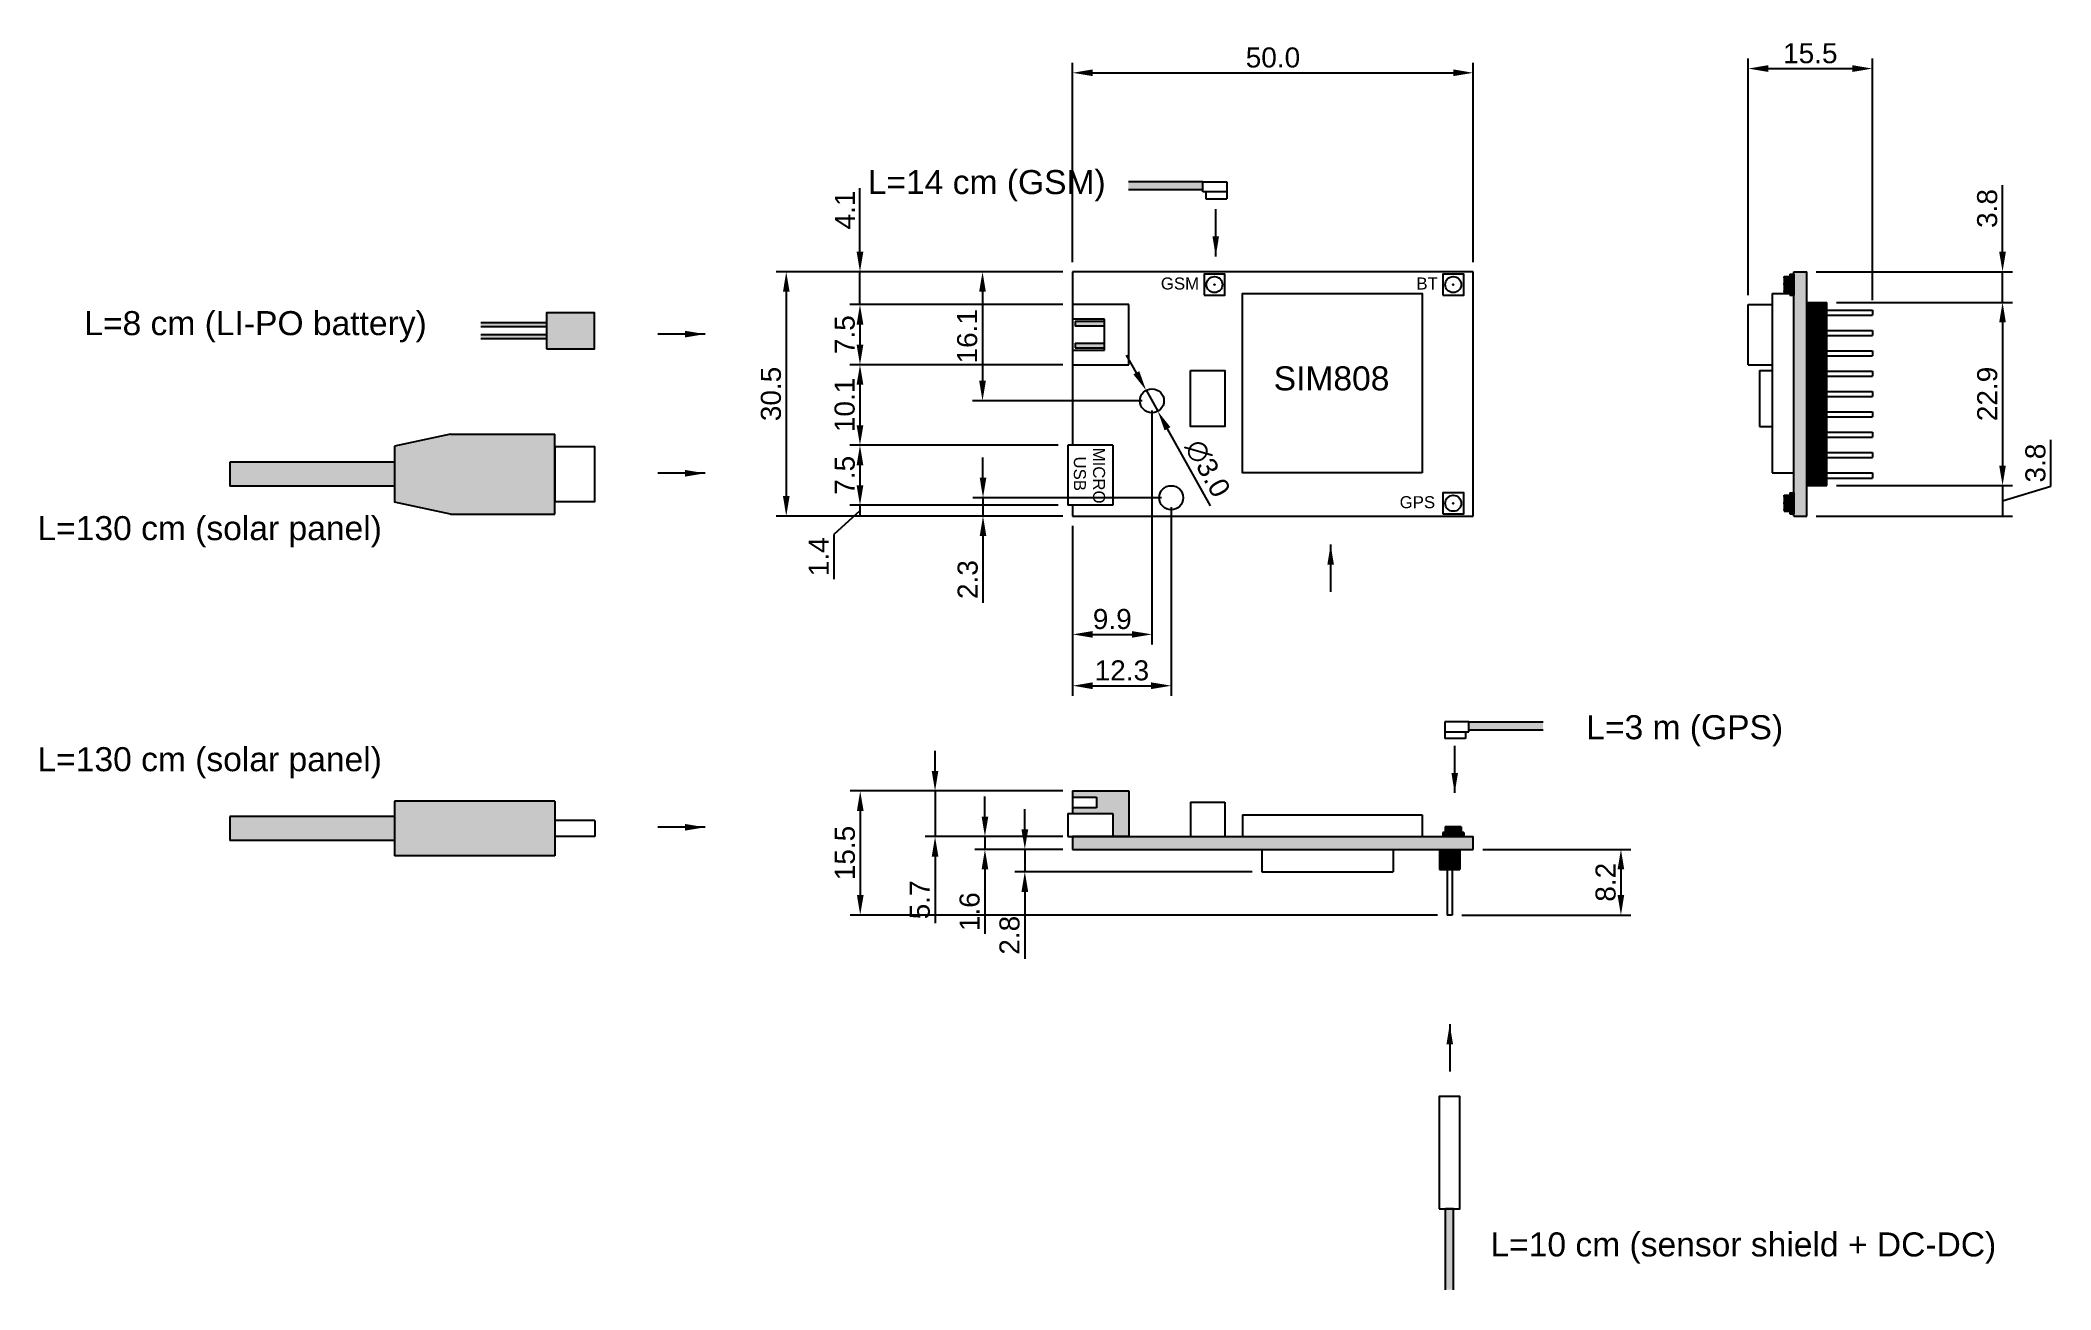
# Model space of a CAD drawing. Header units: millimetres. Extents: x -29 to 222, y 3 to 159.
import ezdxf

# ---------------------------------------------------------------- set-up
doc = ezdxf.new("R2010")
doc.units = ezdxf.units.MM
for name, color, linetype in [('board', 5, 'Continuous'), ('chip', 7, 'Continuous'), ('components', 3, 'Continuous'), ('connectors', 4, 'Continuous'), ('dim', 252, 'Continuous'), ('mount_holes', 1, 'Continuous'), ('pins', 9, 'Continuous'), ('wires', 7, 'Continuous')]:
    doc.layers.add(name, color=color, linetype=linetype)
doc.styles.get("Standard").update_dxf_attribs({"font": 'arial.ttf'})
doc.dimstyles.new('ISO-25', dxfattribs={"dimtxt": 2.5, "dimasz": 2.5, "dimexe": 1.25, "dimexo": 1.2, "dimtad": 1, "dimdec": 1, "dimzin": 1, "dimdsep": 46, "dimtxsty": 'Standard', "dimcen": 2.5, "dimadec": 0, "dimazin": 0, "dimtfac": 1, "dimtdec": 1, "dimtmove": 0, "dimatfit": 3, "dimfxl": 1, "dimarcsym": 0})

# ---------------------------------------------------------------- blocks, each defined once
blk = doc.blocks.new('*D1')
at = {"layer": 'Defpoints', "color": 0}
for p in [(100, 130.5), (64.27, 100), (100, 100)]:
    blk.add_point(p, dxfattribs=at)
at = {"layer": 'dim', "color": 0, "lineweight": -2}
for p, q in [((98.8, 130.5), (63.02, 130.5)), ((64.27, 128), (64.27, 102.5)), ((98.8, 100), (63.02, 100))]:
    blk.add_line(p, q, dxfattribs=at)
at = {"layer": 'dim', "color": 0}
for points in [[(63.86, 128), (64.69, 128), (64.27, 130.5)], [(63.86, 102.5), (64.69, 102.5), (64.27, 100)]]:
    blk.add_solid(points, dxfattribs=at)
at = {"layer": 'dim', "color": 0, "insert": (62.37, 115.25), "char_height": 2.5, "attachment_point": 5, "rotation": 90}
blk.add_mtext('30.5', dxfattribs=at)
blk = doc.blocks.new('*D2')
at = {"layer": 'Defpoints', "color": 0}
for p in [(100, 130.5), (73.47, 126.4), (100, 126.4)]:
    blk.add_point(p, dxfattribs=at)
at = {"layer": 'dim', "color": 0, "lineweight": -2}
for p, q in [((73.47, 133), (73.47, 140.92)), ((98.8, 130.5), (72.22, 130.5)), ((73.47, 126.4), (73.47, 130.5)), ((98.8, 126.4), (72.22, 126.4)), ((73.47, 123.9), (73.47, 121.4))]:
    blk.add_line(p, q, dxfattribs=at)
at = {"layer": 'dim', "color": 0}
for points in [[(73.05, 133), (73.89, 133), (73.47, 130.5)], [(73.05, 123.9), (73.89, 123.9), (73.47, 126.4)]]:
    blk.add_solid(points, dxfattribs=at)
at = {"layer": 'dim', "color": 0, "insert": (71.59, 138.21), "char_height": 2.5, "attachment_point": 5, "rotation": 90}
blk.add_mtext('4.1', dxfattribs=at)
blk = doc.blocks.new('*D3')
at = {"layer": 'Defpoints', "color": 0}
for p in [(100, 126.4), (73.47, 118.9), (100, 118.9)]:
    blk.add_point(p, dxfattribs=at)
at = {"layer": 'dim', "color": 0, "lineweight": -2}
for p, q in [((98.8, 126.4), (72.22, 126.4)), ((73.47, 123.9), (73.47, 121.4)), ((98.8, 118.9), (72.22, 118.9))]:
    blk.add_line(p, q, dxfattribs=at)
at = {"layer": 'dim', "color": 0}
for points in [[(73.05, 123.9), (73.89, 123.9), (73.47, 126.4)], [(73.05, 121.4), (73.89, 121.4), (73.47, 118.9)]]:
    blk.add_solid(points, dxfattribs=at)
at = {"layer": 'dim', "color": 0, "insert": (71.58, 122.65), "char_height": 2.5, "attachment_point": 5, "rotation": 90}
blk.add_mtext('7.5', dxfattribs=at)
blk = doc.blocks.new('*D4')
at = {"layer": 'Defpoints', "color": 0}
for p in [(100, 118.9), (73.47, 108.85), (99.4, 108.85)]:
    blk.add_point(p, dxfattribs=at)
at = {"layer": 'dim', "color": 0, "lineweight": -2}
for p, q in [((98.8, 118.9), (72.22, 118.9)), ((73.47, 116.4), (73.47, 111.35)), ((98.2, 108.85), (72.22, 108.85))]:
    blk.add_line(p, q, dxfattribs=at)
at = {"layer": 'dim', "color": 0}
for points in [[(73.05, 116.4), (73.89, 116.4), (73.47, 118.9)], [(73.05, 111.35), (73.89, 111.35), (73.47, 108.85)]]:
    blk.add_solid(points, dxfattribs=at)
at = {"layer": 'dim', "color": 0, "insert": (71.57, 113.88), "char_height": 2.5, "attachment_point": 5, "rotation": 90}
blk.add_mtext('10.1', dxfattribs=at)
blk = doc.blocks.new('*D5')
at = {"layer": 'Defpoints', "color": 0}
for p in [(99.4, 108.85), (73.47, 101.35), (99.4, 101.35)]:
    blk.add_point(p, dxfattribs=at)
at = {"layer": 'dim', "color": 0, "lineweight": -2}
for p, q in [((98.2, 108.85), (72.22, 108.85)), ((73.47, 106.35), (73.47, 103.85)), ((98.2, 101.35), (72.22, 101.35))]:
    blk.add_line(p, q, dxfattribs=at)
at = {"layer": 'dim', "color": 0}
for points in [[(73.05, 106.35), (73.89, 106.35), (73.47, 108.85)], [(73.05, 103.85), (73.89, 103.85), (73.47, 101.35)]]:
    blk.add_solid(points, dxfattribs=at)
at = {"layer": 'dim', "color": 0, "insert": (71.58, 105.1), "char_height": 2.5, "attachment_point": 5, "rotation": 90}
blk.add_mtext('7.5', dxfattribs=at)
blk = doc.blocks.new('*D6')
at = {"layer": 'Defpoints', "color": 0}
for p in [(99.4, 101.35), (73.47, 100), (100, 100)]:
    blk.add_point(p, dxfattribs=at)
at = {"layer": 'dim', "color": 0, "lineweight": -2}
for p, q in [((73.47, 100.67), (70.2, 97.71)), ((98.2, 101.35), (72.22, 101.35)), ((73.47, 101.35), (73.47, 100)), ((73.47, 101.35), (73.47, 100)), ((98.8, 100), (72.22, 100)), ((70.2, 97.71), (70.2, 92.15))]:
    blk.add_line(p, q, dxfattribs=at)
at = {"layer": 'dim', "color": 0, "insert": (68.32, 94.93), "char_height": 2.5, "attachment_point": 5, "rotation": 90}
blk.add_mtext('1.4', dxfattribs=at)
blk = doc.blocks.new('*D7')
at = {"layer": 'Defpoints', "color": 0}
for p in [(100, 130.5), (88.76, 114.4), (109.9, 114.4)]:
    blk.add_point(p, dxfattribs=at)
at = {"layer": 'dim', "color": 0, "lineweight": -2}
for p, q in [((98.8, 130.5), (87.51, 130.5)), ((88.76, 128), (88.76, 116.9)), ((108.7, 114.4), (87.51, 114.4))]:
    blk.add_line(p, q, dxfattribs=at)
at = {"layer": 'dim', "color": 0}
for points in [[(88.34, 128), (89.18, 128), (88.76, 130.5)], [(88.34, 116.9), (89.18, 116.9), (88.76, 114.4)]]:
    blk.add_solid(points, dxfattribs=at)
at = {"layer": 'dim', "color": 0, "insert": (86.86, 122.45), "char_height": 2.5, "attachment_point": 5, "rotation": 90}
blk.add_mtext('16.1', dxfattribs=at)
blk = doc.blocks.new('*D8')
at = {"layer": 'Defpoints', "color": 0}
for p in [(88.82, 102.3), (112.3, 102.3), (100, 100)]:
    blk.add_point(p, dxfattribs=at)
at = {"layer": 'dim', "color": 0, "lineweight": -2}
for p, q in [((88.82, 104.8), (88.82, 107.3)), ((111.1, 102.3), (87.57, 102.3)), ((88.82, 102.3), (88.82, 100)), ((98.8, 100), (87.57, 100)), ((88.82, 97.5), (88.82, 89.16))]:
    blk.add_line(p, q, dxfattribs=at)
at = {"layer": 'dim', "color": 0}
for points in [[(88.41, 104.8), (89.24, 104.8), (88.82, 102.3)], [(88.41, 97.5), (89.24, 97.5), (88.82, 100)]]:
    blk.add_solid(points, dxfattribs=at)
at = {"layer": 'dim', "color": 0, "insert": (86.92, 92.08), "char_height": 2.5, "attachment_point": 5, "rotation": 90}
blk.add_mtext('2.3', dxfattribs=at)
blk = doc.blocks.new('*D9')
at = {"layer": 'Defpoints', "color": 0}
for p in [(109.9, 114.4), (100, 100), (109.9, 85.24)]:
    blk.add_point(p, dxfattribs=at)
at = {"layer": 'dim', "color": 0, "lineweight": -2}
for p, q in [((109.9, 113.2), (109.9, 83.99)), ((100, 98.8), (100, 83.99)), ((102.5, 85.24), (107.4, 85.24))]:
    blk.add_line(p, q, dxfattribs=at)
at = {"layer": 'dim', "color": 0}
for points in [[(102.5, 85.65), (102.5, 84.82), (100, 85.24)], [(107.4, 85.65), (107.4, 84.82), (109.9, 85.24)]]:
    blk.add_solid(points, dxfattribs=at)
at = {"layer": 'dim', "color": 0, "insert": (104.95, 87.14), "char_height": 2.5, "attachment_point": 5}
blk.add_mtext('9.9', dxfattribs=at)
blk = doc.blocks.new('*D10')
at = {"layer": 'Defpoints', "color": 0}
for p in [(112.3, 102.3), (100, 100), (112.3, 78.83)]:
    blk.add_point(p, dxfattribs=at)
at = {"layer": 'dim', "color": 0, "lineweight": -2}
for p, q in [((112.3, 101.1), (112.3, 77.58)), ((100, 98.8), (100, 77.58)), ((102.5, 78.83), (109.8, 78.83))]:
    blk.add_line(p, q, dxfattribs=at)
at = {"layer": 'dim', "color": 0}
for points in [[(102.5, 79.25), (102.5, 78.41), (100, 78.83)], [(109.8, 79.25), (109.8, 78.41), (112.3, 78.83)]]:
    blk.add_solid(points, dxfattribs=at)
at = {"layer": 'dim', "color": 0, "insert": (106.15, 80.73), "char_height": 2.5, "attachment_point": 5}
blk.add_mtext('12.3', dxfattribs=at)
blk = doc.blocks.new('*D11')
at = {"layer": 'Defpoints', "color": 0}
for p in [(109.17, 115.71), (110.63, 113.09)]:
    blk.add_point(p, dxfattribs=at)
at = {"layer": 'dim', "color": 0, "lineweight": -2}
for p, q in [((107.96, 117.9), (106.74, 120.08)), ((109.17, 115.71), (110.63, 113.09)), ((117.19, 101.28), (111.84, 110.9))]:
    blk.add_line(p, q, dxfattribs=at)
at = {"layer": 'dim', "color": 0}
for points in [[(108.32, 118.1), (107.59, 117.69), (109.17, 115.71)], [(112.21, 111.11), (111.48, 110.7), (110.63, 113.09)]]:
    blk.add_solid(points, dxfattribs=at)
at = {"layer": 'dim', "color": 0, "insert": (116.85, 105.95), "char_height": 2.5, "attachment_point": 5, "rotation": 299.0445}
blk.add_mtext('∅3.0', dxfattribs=at)
blk = doc.blocks.new('*D12')
at = {"layer": 'Defpoints', "color": 0}
for p in [(150, 155.34), (100, 130.5), (150, 130.5)]:
    blk.add_point(p, dxfattribs=at)
at = {"layer": 'dim', "color": 0, "lineweight": -2}
for p, q in [((100, 131.7), (100, 156.59)), ((150, 131.7), (150, 156.59)), ((102.5, 155.34), (147.5, 155.34))]:
    blk.add_line(p, q, dxfattribs=at)
at = {"layer": 'dim', "color": 0}
for points in [[(102.5, 155.76), (102.5, 154.93), (100, 155.34)], [(147.5, 155.76), (147.5, 154.93), (150, 155.34)]]:
    blk.add_solid(points, dxfattribs=at)
at = {"layer": 'dim', "color": 0, "insert": (125, 157.24), "char_height": 2.5, "attachment_point": 5}
blk.add_mtext('50.0', dxfattribs=at)
blk = doc.blocks.new('*D13')
at = {"layer": 'Defpoints', "color": 0}
for p in [(100, 65.7), (73.5, 50.2), (146.72, 50.2)]:
    blk.add_point(p, dxfattribs=at)
at = {"layer": 'dim', "color": 0, "lineweight": -2}
for p, q in [((98.8, 65.7), (72.25, 65.7)), ((73.5, 63.2), (73.5, 52.7)), ((145.52, 50.2), (72.25, 50.2))]:
    blk.add_line(p, q, dxfattribs=at)
at = {"layer": 'dim', "color": 0}
for points in [[(73.09, 63.2), (73.92, 63.2), (73.5, 65.7)], [(73.09, 52.7), (73.92, 52.7), (73.5, 50.2)]]:
    blk.add_solid(points, dxfattribs=at)
at = {"layer": 'dim', "color": 0, "insert": (71.6, 57.95), "char_height": 2.5, "attachment_point": 5, "rotation": 90}
blk.add_mtext('15.5', dxfattribs=at)
blk = doc.blocks.new('*D14')
at = {"layer": 'Defpoints', "color": 0}
for p in [(100, 65.7), (82.84, 60), (100, 60)]:
    blk.add_point(p, dxfattribs=at)
at = {"layer": 'dim', "color": 0, "lineweight": -2}
for p, q in [((82.84, 68.2), (82.84, 70.7)), ((98.8, 65.7), (81.59, 65.7)), ((82.84, 65.7), (82.84, 60)), ((98.8, 60), (81.59, 60)), ((82.84, 57.5), (82.84, 49.2))]:
    blk.add_line(p, q, dxfattribs=at)
at = {"layer": 'dim', "color": 0}
for points in [[(82.42, 68.2), (83.25, 68.2), (82.84, 65.7)], [(82.42, 57.5), (83.25, 57.5), (82.84, 60)]]:
    blk.add_solid(points, dxfattribs=at)
at = {"layer": 'dim', "color": 0, "insert": (80.94, 52.1), "char_height": 2.5, "attachment_point": 5, "rotation": 90}
blk.add_mtext('5.7', dxfattribs=at)
blk = doc.blocks.new('*D15')
at = {"layer": 'Defpoints', "color": 0}
for p in [(89.06, 58.4), (100, 60), (100, 58.4)]:
    blk.add_point(p, dxfattribs=at)
at = {"layer": 'dim', "color": 0, "lineweight": -2}
for p, q in [((89.06, 62.5), (89.06, 65)), ((98.8, 60), (87.81, 60)), ((98.8, 58.4), (87.81, 58.4)), ((89.06, 60), (89.06, 58.4)), ((89.06, 55.9), (89.06, 47.84))]:
    blk.add_line(p, q, dxfattribs=at)
at = {"layer": 'dim', "color": 0}
for points in [[(88.65, 62.5), (89.48, 62.5), (89.06, 60)], [(88.65, 55.9), (89.48, 55.9), (89.06, 58.4)]]:
    blk.add_solid(points, dxfattribs=at)
at = {"layer": 'dim', "color": 0, "insert": (87.16, 50.62), "char_height": 2.5, "attachment_point": 5, "rotation": 90}
blk.add_mtext('1.6', dxfattribs=at)
blk = doc.blocks.new('*D16')
at = {"layer": 'Defpoints', "color": 0}
for p in [(94.04, 58.4), (100, 58.4), (123.6, 55.6)]:
    blk.add_point(p, dxfattribs=at)
at = {"layer": 'dim', "color": 0, "lineweight": -2}
for p, q in [((94.04, 60.9), (94.04, 63.4)), ((98.8, 58.4), (92.79, 58.4)), ((94.04, 58.4), (94.04, 55.6)), ((122.4, 55.6), (92.79, 55.6)), ((94.04, 53.1), (94.04, 44.75))]:
    blk.add_line(p, q, dxfattribs=at)
at = {"layer": 'dim', "color": 0}
for points in [[(93.62, 60.9), (94.46, 60.9), (94.04, 58.4)], [(93.62, 53.1), (94.46, 53.1), (94.04, 55.6)]]:
    blk.add_solid(points, dxfattribs=at)
at = {"layer": 'dim', "color": 0, "insert": (92.14, 47.68), "char_height": 2.5, "attachment_point": 5, "rotation": 90}
blk.add_mtext('2.8', dxfattribs=at)
blk = doc.blocks.new('*D17')
at = {"layer": 'Defpoints', "color": 0}
for p in [(150, 58.4), (147.38, 50.2), (168.42, 50.2)]:
    blk.add_point(p, dxfattribs=at)
at = {"layer": 'dim', "color": 0, "lineweight": -2}
for p, q in [((151.2, 58.4), (169.67, 58.4)), ((168.42, 55.9), (168.42, 52.7)), ((148.57, 50.2), (169.67, 50.2))]:
    blk.add_line(p, q, dxfattribs=at)
at = {"layer": 'dim', "color": 0}
for points in [[(168, 55.9), (168.83, 55.9), (168.42, 58.4)], [(168, 52.7), (168.83, 52.7), (168.42, 50.2)]]:
    blk.add_solid(points, dxfattribs=at)
at = {"layer": 'dim', "color": 0, "insert": (166.52, 54.3), "char_height": 2.5, "attachment_point": 5, "rotation": 90}
blk.add_mtext('8.2', dxfattribs=at)
blk = doc.blocks.new('*D18')
at = {"layer": 'Defpoints', "color": 0}
for p in [(199.8, 155.87), (184.3, 126.4), (199.8, 125.74)]:
    blk.add_point(p, dxfattribs=at)
at = {"layer": 'dim', "color": 0, "lineweight": -2}
for p, q in [((184.3, 127.6), (184.3, 157.12)), ((186.8, 155.87), (197.3, 155.87)), ((199.8, 126.94), (199.8, 157.12))]:
    blk.add_line(p, q, dxfattribs=at)
at = {"layer": 'dim', "color": 0}
for points in [[(186.8, 156.29), (186.8, 155.45), (184.3, 155.87)], [(197.3, 156.29), (197.3, 155.45), (199.8, 155.87)]]:
    blk.add_solid(points, dxfattribs=at)
at = {"layer": 'dim', "color": 0, "insert": (192.05, 157.77), "char_height": 2.5, "attachment_point": 5}
blk.add_mtext('15.5', dxfattribs=at)
blk = doc.blocks.new('*D19')
at = {"layer": 'Defpoints', "color": 0}
for p in [(191.6, 130.5), (194.1, 126.68), (216.04, 126.68)]:
    blk.add_point(p, dxfattribs=at)
at = {"layer": 'dim', "color": 0, "lineweight": -2}
for p, q in [((216.04, 133), (216.04, 141.3)), ((192.8, 130.5), (217.29, 130.5)), ((216.04, 126.68), (216.04, 130.5)), ((195.3, 126.68), (217.29, 126.68)), ((216.04, 124.18), (216.04, 121.68))]:
    blk.add_line(p, q, dxfattribs=at)
at = {"layer": 'dim', "color": 0}
for points in [[(215.62, 133), (216.45, 133), (216.04, 130.5)], [(215.62, 124.18), (216.45, 124.18), (216.04, 126.68)]]:
    blk.add_solid(points, dxfattribs=at)
at = {"layer": 'dim', "color": 0, "insert": (214.13, 138.4), "char_height": 2.5, "attachment_point": 5, "rotation": 90}
blk.add_mtext('3.8', dxfattribs=at)
blk = doc.blocks.new('*D20')
at = {"layer": 'Defpoints', "color": 0}
for p in [(194.1, 126.68), (194.1, 103.82), (216.04, 103.82)]:
    blk.add_point(p, dxfattribs=at)
at = {"layer": 'dim', "color": 0, "lineweight": -2}
for p, q in [((195.3, 126.68), (217.29, 126.68)), ((216.04, 124.18), (216.04, 106.32)), ((195.3, 103.82), (217.29, 103.82))]:
    blk.add_line(p, q, dxfattribs=at)
at = {"layer": 'dim', "color": 0}
for points in [[(215.62, 124.18), (216.45, 124.18), (216.04, 126.68)], [(215.62, 106.32), (216.45, 106.32), (216.04, 103.82)]]:
    blk.add_solid(points, dxfattribs=at)
at = {"layer": 'dim', "color": 0, "insert": (214.14, 115.25), "char_height": 2.5, "attachment_point": 5, "rotation": 90}
blk.add_mtext('22.9', dxfattribs=at)
blk = doc.blocks.new('*D21')
at = {"layer": 'Defpoints', "color": 0}
for p in [(194.1, 103.82), (191.6, 100), (216.04, 100)]:
    blk.add_point(p, dxfattribs=at)
at = {"layer": 'dim', "color": 0, "lineweight": -2}
for p, q in [((222.06, 103.72), (222.06, 109.52)), ((195.3, 103.82), (217.29, 103.82)), ((216.04, 103.82), (216.04, 100)), ((216.04, 103.82), (216.04, 100)), ((216.04, 101.91), (222.06, 103.72)), ((192.8, 100), (217.29, 100))]:
    blk.add_line(p, q, dxfattribs=at)
at = {"layer": 'dim', "color": 0, "insert": (220.15, 106.62), "char_height": 2.5, "attachment_point": 5, "rotation": 90}
blk.add_mtext('3.8', dxfattribs=at)

msp = doc.modelspace()

# ---------------------------------------------------------------- hatches: boundary and pattern name
at = {"layer": 'board'}
for points in [[(191.6, 130.5), (190, 130.5), (190, 100), (191.6, 100)], [(150, 60), (100, 60), (100, 58.4), (150, 58.4)]]:
    msp.add_hatch(color=256, dxfattribs=at).paths.add_polyline_path(points)
at = {"layer": 'connectors'}
for points in [[(117.75, 128.9, 1), (117.65, 128.9, 1)], [(147.55, 128.9, 1), (147.45, 128.9, 1)], [(189.5, 127.6), (190, 127.6), (190, 130.2), (189.5, 130.2)], [(40.35, 125.39), (34.35, 125.39), (34.35, 120.89), (40.35, 120.89)], [(35.38, 110.24), (22.38, 110.24), (15.38, 108.74), (15.38, 101.74), (22.38, 100.24), (35.38, 100.24)], [(189.5, 100.3), (190, 100.3), (190, 102.9), (189.5, 102.9)], [(147.55, 101.6, 1), (147.45, 101.6, 1)], [(107, 65.7), (100, 65.7), (100, 64.9), (103, 64.9), (103, 63.6), (100, 63.6), (100, 62.9), (105, 62.9), (105, 60), (107, 60)], [(35.38, 64.4), (15.38, 64.4), (15.38, 57.6), (35.38, 57.6)], [(148.8, 60.5), (146.2, 60.5), (146.2, 60), (148.8, 60)]]:
    msp.add_hatch(color=256, dxfattribs=at).paths.add_polyline_path(points)
h = msp.add_hatch(dxfattribs=at)
h.set_pattern_fill('LINE', color=256, scale=0.025, angle=95, style=0)
h.set_pattern_definition([(95, (250, -18.6), (-0.079072954, -0.006917987), [])])
h.paths.add_polyline_path([(188.8, 127.9), (189.5, 127.9), (189.5, 129.9), (188.8, 129.9)])
h = msp.add_hatch(color=256, dxfattribs=at)
h.paths.add_polyline_path([(104, 124.3), (100.3, 124.3), (100.3, 123.7), (104, 123.7)])
h.paths.add_polyline_path([(104, 121.6), (100.3, 121.6), (100.3, 121), (104, 121)])
h = msp.add_hatch(dxfattribs=at)
h.set_pattern_fill('LINE', color=256, scale=0.025, angle=95, style=0)
h.set_pattern_definition([(95, (250, -45.9), (-0.079072954, -0.006917987), [])])
h.paths.add_polyline_path([(188.8, 100.6), (189.5, 100.6), (189.5, 102.6), (188.8, 102.6)])
h = msp.add_hatch(dxfattribs=at)
h.set_pattern_fill('LINE', color=256, scale=0.025, angle=5, style=0)
h.paths.add_polyline_path([(148.5, 61.2), (146.5, 61.2), (146.5, 60.5), (148.5, 60.5)])
at = {"layer": 'pins'}
for points in [[(191.6, 126.68), (191.6, 124.14), (194.1, 124.14), (194.1, 126.68)], [(191.6, 124.14), (191.6, 121.6), (194.1, 121.6), (194.1, 124.14)], [(191.6, 121.6), (191.6, 119.06), (194.1, 119.06), (194.1, 121.6)], [(191.6, 119.06), (191.6, 116.52), (194.1, 116.52), (194.1, 119.06)], [(191.6, 116.52), (191.6, 113.98), (194.1, 113.98), (194.1, 116.52)], [(191.6, 113.98), (191.6, 111.44), (194.1, 111.44), (194.1, 113.98)], [(191.6, 111.44), (191.6, 108.9), (194.1, 108.9), (194.1, 111.44)], [(191.6, 108.9), (191.6, 106.36), (194.1, 106.36), (194.1, 108.9)], [(191.6, 106.36), (191.6, 103.82), (194.1, 103.82), (194.1, 106.36)], [(148.3, 58.4), (145.8, 58.4), (145.8, 55.9), (148.3, 55.9)]]:
    msp.add_hatch(color=256, dxfattribs=at).paths.add_polyline_path(points)
at = {"layer": 'wires'}
for color, points in [(251, [(106.96, 140.72), (106.96, 141.72), (116.23, 141.72), (116.23, 140.72)]), (256, [(34.35, 124.14), (26.15, 124.14), (26.15, 123.64), (34.35, 123.64)]), (1, [(34.35, 122.64), (26.15, 122.64), (26.15, 122.14), (34.35, 122.14)]), (9, [(-5.15, 106.74), (-5.15, 103.74), (15.38, 103.74), (15.38, 106.74)]), (251, [(158.71, 73.34), (158.71, 74.34), (149.44, 74.34), (149.44, 73.34)]), (9, [(-5.15, 62.5), (-5.15, 59.5), (15.38, 59.5), (15.38, 62.5)]), (5, [(146.53, 3.42), (147.53, 3.42), (147.53, 13.55), (146.53, 13.55)])]:
    msp.add_hatch(color=color, dxfattribs=at).paths.add_polyline_path(points)

# ---------------------------------------------------------------- linework, layer by layer
at = {"layer": 'board'}
for p, q in [((150, 130.5), (100, 130.5)), ((100, 130.5), (100, 108.85)), ((150, 100), (150, 130.5)), ((190, 100), (190, 130.5)), ((190, 130.5), (191.6, 130.5)), ((191.6, 100), (191.6, 130.5)), ((100, 101.35), (100, 100)), ((100, 100), (150, 100)), ((190, 100), (191.6, 100)), ((100, 60), (150, 60)), ((100, 60), (100, 58.4)), ((100, 58.4), (150, 58.4)), ((150, 58.4), (150, 60))]:
    msp.add_line(p, q, dxfattribs=at)
at = {"layer": 'chip'}
for p, q in [((187.3, 127.8), (189.5, 127.8)), ((187.3, 127.8), (187.3, 105.4)), ((187.3, 105.4), (190, 105.4)), ((121.2, 62.7), (121.2, 60)), ((121.2, 62.7), (143.6, 62.7)), ((143.6, 62.7), (143.6, 60))]:
    msp.add_line(p, q, dxfattribs=at)
msp.add_lwpolyline([(143.6, 105.4), (121.2, 105.4), (121.2, 127.8), (143.6, 127.8)], close=True, dxfattribs=at)
at = {"layer": 'components'}
for p, q in [((185.7, 118.2), (187.3, 118.2)), ((185.7, 118.2), (185.7, 111.2)), ((185.7, 111.2), (187.3, 111.2)), ((114.7, 64.3), (114.7, 60)), ((114.7, 64.3), (119, 64.3)), ((119, 64.3), (119, 60)), ((123.6, 58.4), (123.6, 55.6)), ((123.6, 58.4), (140, 58.4)), ((140, 58.4), (140, 55.6)), ((123.6, 55.6), (140, 55.6))]:
    msp.add_line(p, q, dxfattribs=at)
msp.add_lwpolyline([(114.7, 118.2), (119, 118.2), (119, 111.2), (114.7, 111.2)], close=True, dxfattribs=at)
at = {"layer": 'connectors'}
for p, q in [((116.23, 140.47), (116.23, 141.72)), ((116.23, 141.72), (119.23, 141.72)), ((119.23, 141.72), (119.23, 140.47)), ((119.23, 140.47), (116.23, 140.47)), ((116.63, 140.47), (116.63, 139.62)), ((116.63, 139.62), (119.23, 139.62)), ((119.23, 140.47), (119.23, 139.62)), ((188.8, 129.9), (188.8, 127.9)), ((188.8, 129.9), (189.5, 129.9)), ((189.5, 130.2), (190, 130.2)), ((189.5, 130.2), (189.5, 127.6)), ((190, 130.2), (190, 127.6)), ((107, 126.4), (100, 126.4)), ((100, 126.4), (100, 118.9)), ((107, 118.9), (107, 126.4)), ((184.3, 126.4), (187.3, 126.4)), ((184.3, 118.9), (184.3, 126.4)), ((188.8, 127.9), (189.5, 127.9)), ((189.5, 127.6), (190, 127.6)), ((104, 124.6), (100, 124.6)), ((104, 124.3), (100.3, 124.3)), ((100.3, 124.3), (100.3, 123.7)), ((104, 123.7), (100.3, 123.7)), ((104, 120.7), (104, 124.6)), ((100, 120.7), (104, 120.7)), ((100.3, 121.6), (104, 121.6)), ((100.3, 121.6), (100.3, 121)), ((100.3, 121), (104, 121)), ((100, 118.9), (107, 118.9)), ((184.3, 118.9), (187.3, 118.9)), ((22.38, 110.24), (15.38, 108.74)), ((15.38, 108.74), (15.38, 101.74)), ((22.38, 110.24), (35.38, 110.24)), ((35.38, 100.24), (35.38, 110.24)), ((105, 108.85), (99.4, 108.85)), ((99.4, 108.85), (99.4, 101.35)), ((105, 108.85), (105, 101.35)), ((189.5, 102.9), (190, 102.9)), ((189.5, 102.9), (189.5, 100.3)), ((190, 102.9), (190, 100.3)), ((22.38, 100.24), (15.38, 101.74)), ((105, 101.35), (99.4, 101.35)), ((188.8, 102.6), (188.8, 100.6)), ((188.8, 102.6), (189.5, 102.6)), ((188.8, 100.6), (189.5, 100.6)), ((22.38, 100.24), (35.38, 100.24)), ((189.5, 100.3), (190, 100.3)), ((149.44, 74.34), (146.44, 74.34)), ((146.44, 74.34), (146.44, 73.09)), ((146.44, 73.09), (146.44, 72.24)), ((146.44, 73.09), (149.44, 73.09)), ((149.04, 73.09), (149.04, 72.24)), ((149.44, 73.09), (149.44, 74.34)), ((149.04, 72.24), (146.44, 72.24)), ((100, 65.7), (100, 62.9)), ((100, 65.7), (107, 65.7)), ((107, 65.7), (107, 60)), ((15.38, 64.4), (15.38, 57.6)), ((35.38, 64.4), (15.38, 64.4)), ((35.38, 64.4), (35.38, 57.6)), ((99.4, 62.9), (99.4, 60)), ((99.4, 62.9), (105, 62.9)), ((100, 64.9), (103, 64.9)), ((103, 63.6), (100, 63.6)), ((103, 64.9), (103, 63.6)), ((105, 62.9), (105, 60)), ((35.38, 62), (35.38, 60)), ((40.38, 62), (35.38, 62)), ((40.38, 62), (40.38, 60)), ((146.2, 60.5), (146.2, 60)), ((148.8, 60.5), (146.2, 60.5)), ((146.5, 61.2), (146.5, 60.5)), ((148.5, 61.2), (146.5, 61.2)), ((148.5, 61.2), (148.5, 60.5)), ((148.8, 60.5), (148.8, 60)), ((40.38, 60), (35.38, 60)), ((99.4, 60), (100, 60)), ((107, 60), (100, 60)), ((148.8, 60), (146.2, 60)), ((35.38, 57.6), (15.38, 57.6))]:
    msp.add_line(p, q, dxfattribs=at)
for points in [[(116.4, 127.6), (119, 127.6), (119, 130.2), (116.4, 130.2)], [(146.2, 127.6), (148.8, 127.6), (148.8, 130.2), (146.2, 130.2)], [(34.35, 120.89), (40.35, 120.89), (40.35, 125.39), (34.35, 125.39)], [(35.38, 101.84), (40.38, 101.84), (40.38, 108.64), (35.38, 108.64)], [(146.2, 100.3), (148.8, 100.3), (148.8, 102.9), (146.2, 102.9)], [(145.76, 13.55), (148.3, 13.55), (148.3, 27.55), (145.76, 27.55)]]:
    msp.add_lwpolyline(points, close=True, dxfattribs=at)
for centre, radius in [((117.7, 128.9), 1), ((117.7, 128.9), 0.05), ((147.5, 128.9), 1), ((147.5, 128.9), 0.05), ((147.5, 101.6), 1), ((147.5, 101.6), 0.05)]:
    msp.add_circle(centre, radius, dxfattribs=at)
at = {"layer": 'mount_holes'}
for centre in [(109.9, 114.4), (112.3, 102.3)]:
    msp.add_circle(centre, 1.5, dxfattribs=at)
at = {"layer": 'pins'}
for p, q in [((191.6, 126.68), (194.1, 126.68)), ((191.6, 124.14), (191.6, 126.68)), ((194.1, 124.14), (194.1, 126.68)), ((194.1, 125.73), (199.8, 125.73)), ((199.8, 125.73), (199.8, 125.08)), ((191.6, 124.14), (194.1, 124.14)), ((191.6, 121.6), (191.6, 124.14)), ((191.6, 124.14), (194.1, 124.14)), ((194.1, 125.08), (199.8, 125.08)), ((194.1, 121.6), (194.1, 124.14)), ((194.1, 123.19), (199.8, 123.19)), ((199.8, 123.19), (199.8, 122.54)), ((191.6, 121.6), (194.1, 121.6)), ((191.6, 119.06), (191.6, 121.6)), ((191.6, 121.6), (194.1, 121.6)), ((194.1, 122.54), (199.8, 122.54)), ((194.1, 119.06), (194.1, 121.6)), ((194.1, 120.65), (199.8, 120.65)), ((199.8, 120.65), (199.8, 120)), ((191.6, 119.06), (194.1, 119.06)), ((191.6, 116.52), (191.6, 119.06)), ((191.6, 119.06), (194.1, 119.06)), ((194.1, 120), (199.8, 120)), ((194.1, 116.52), (194.1, 119.06)), ((194.1, 118.11), (199.8, 118.11)), ((199.8, 118.11), (199.8, 117.46)), ((191.6, 116.52), (194.1, 116.52)), ((191.6, 113.98), (191.6, 116.52)), ((191.6, 116.52), (194.1, 116.52)), ((194.1, 117.46), (199.8, 117.46)), ((194.1, 113.98), (194.1, 116.52)), ((194.1, 115.57), (199.8, 115.57)), ((199.8, 115.57), (199.8, 114.92)), ((191.6, 113.98), (194.1, 113.98)), ((191.6, 111.44), (191.6, 113.98)), ((191.6, 113.98), (194.1, 113.98)), ((194.1, 114.92), (199.8, 114.92)), ((194.1, 111.44), (194.1, 113.98)), ((194.1, 113.03), (199.8, 113.03)), ((199.8, 113.03), (199.8, 112.38)), ((191.6, 111.44), (194.1, 111.44)), ((191.6, 108.9), (191.6, 111.44)), ((191.6, 111.44), (194.1, 111.44)), ((194.1, 112.38), (199.8, 112.38)), ((194.1, 108.9), (194.1, 111.44)), ((194.1, 110.49), (199.8, 110.49)), ((199.8, 110.49), (199.8, 109.84)), ((191.6, 108.9), (194.1, 108.9)), ((191.6, 106.36), (191.6, 108.9)), ((191.6, 108.9), (194.1, 108.9)), ((194.1, 109.84), (199.8, 109.84)), ((194.1, 106.36), (194.1, 108.9)), ((194.1, 107.95), (199.8, 107.95)), ((199.8, 107.95), (199.8, 107.3)), ((191.6, 106.36), (194.1, 106.36)), ((191.6, 103.82), (191.6, 106.36)), ((191.6, 106.36), (194.1, 106.36)), ((194.1, 107.3), (199.8, 107.3)), ((194.1, 103.82), (194.1, 106.36)), ((194.1, 105.41), (199.8, 105.41)), ((199.8, 105.41), (199.8, 104.76)), ((191.6, 103.82), (194.1, 103.82)), ((194.1, 104.76), (199.8, 104.76)), ((145.8, 58.4), (145.8, 55.9)), ((145.8, 58.4), (148.3, 58.4)), ((148.3, 58.4), (148.3, 55.9)), ((145.8, 55.9), (148.3, 55.9)), ((146.72, 55.9), (146.72, 50.2)), ((147.37, 55.9), (147.37, 50.2)), ((147.37, 50.2), (146.72, 50.2))]:
    msp.add_line(p, q, dxfattribs=at)
at = {"layer": 'wires', "color": 251}
for p, q in [((116.23, 141.72), (106.96, 141.72)), ((116.23, 140.72), (106.96, 140.72)), ((149.44, 74.34), (158.71, 74.34)), ((149.44, 73.34), (158.71, 73.34))]:
    msp.add_line(p, q, dxfattribs=at)
at = {"layer": 'wires'}
for p, q in [((34.35, 124.14), (26.15, 124.14)), ((34.35, 123.64), (26.15, 123.64))]:
    msp.add_line(p, q, dxfattribs=at)
at = {"layer": 'wires', "color": 1}
for p, q in [((34.35, 122.64), (26.15, 122.64)), ((34.35, 122.14), (26.15, 122.14))]:
    msp.add_line(p, q, dxfattribs=at)
at = {"layer": 'wires', "color": 9}
for p, q in [((15.38, 106.74), (-5.15, 106.74)), ((-5.15, 106.74), (-5.15, 103.74)), ((15.38, 103.74), (-5.15, 103.74)), ((15.38, 62.5), (-5.15, 62.5)), ((-5.15, 62.5), (-5.15, 59.5)), ((15.38, 59.5), (-5.15, 59.5))]:
    msp.add_line(p, q, dxfattribs=at)
at = {"layer": 'wires', "color": 5}
for p, q in [((146.53, 3.42), (146.53, 13.55)), ((147.53, 13.55), (146.53, 13.55)), ((147.53, 3.42), (147.53, 13.55))]:
    msp.add_line(p, q, dxfattribs=at)

# ---------------------------------------------------------------- texts
at = {"layer": 'board', "color": 7}
for s, p in [('GSM', (111.01, 128.29)), ('BT', (142.9, 128.29)), ('GPS', (140.81, 100.99))]:
    msp.add_text(s, height=1.5, dxfattribs=at).set_placement(p)
for s, p in [('MICRO', (102.55, 108.55)), ('USB', (100.16, 107.44))]:
    msp.add_text(s, height=1.5, rotation=270, dxfattribs=at).set_placement(p)
at = {"layer": 'chip'}
msp.add_text('SIM808', height=3, dxfattribs=at).set_placement((125.09, 115.7))
at = {"layer": 'wires'}
for s, p in [('L=14 cm (GSM)', (74.44, 140.2)), ('L=8 cm (LI-PO battery)', (-23.32, 122.59)), ('L=130 cm (solar panel)', (-29.16, 97)), ('L=3 m (GPS)', (164.09, 72.15)), ('L=130 cm (solar panel)', (-29.16, 68.16)), ('L=10 cm (sensor shield + DC-DC)', (152.14, 7.59))]:
    msp.add_text(s, height=3, dxfattribs=at).set_placement(p)

# ---------------------------------------------------------------- dimensions: what is measured, and where the dimension line sits
at = {"layer": 'dim'}
for base, p1, p2, picture, middle in [((150, 155.34), (100, 130.5), (150, 130.5), '*D12', (125, 157.24)), ((199.8, 155.87), (184.3, 126.4), (199.8, 125.73), '*D18', (192.05, 157.77)), ((109.9, 85.24), (100, 100), (109.9, 114.4), '*D9', (104.95, 87.14)), ((112.3, 78.83), (100, 100), (112.3, 102.3), '*D10', (106.15, 80.73))]:
    dim = msp.add_linear_dim(base=base, p1=p1, p2=p2, dimstyle='ISO-25', dxfattribs=at)
    dim.commit()
    dim.dimension.update_dxf_attribs({"geometry": picture, "text_midpoint": middle})
for base, p1, p2, picture, middle in [((73.47, 126.4), (100, 130.5), (100, 126.4), '*D2', (73.47, 138.21)), ((216.04, 126.68), (191.6, 130.5), (194.1, 126.68), '*D19', (216.04, 138.4)), ((88.82, 102.3), (100, 100), (112.3, 102.3), '*D8', (88.82, 92.08)), ((94.04, 58.4), (123.6, 55.6), (100, 58.4), '*D16', (94.04, 47.68))]:
    dim = msp.add_linear_dim(base=base, p1=p1, p2=p2, angle=90, dimstyle='ISO-25', dxfattribs=at)
    dim.commit()
    dim.dimension.update_dxf_attribs({"geometry": picture, "text_midpoint": middle, "dimtype": 160})
for base, p1, p2, picture, middle in [((64.27, 100), (100, 130.5), (100, 100), '*D1', (62.37, 115.25)), ((88.76, 114.4), (100, 130.5), (109.9, 114.4), '*D7', (86.86, 122.45)), ((82.84, 60), (100, 65.7), (100, 60), '*D14', (80.94, 52.1)), ((73.5, 50.2), (100, 65.7), (146.72, 50.2), '*D13', (71.6, 57.95)), ((89.06, 58.4), (100, 60), (100, 58.4), '*D15', (87.16, 50.62)), ((168.42, 50.2), (150, 58.4), (147.37, 50.2), '*D17', (166.52, 54.3))]:
    dim = msp.add_linear_dim(base=base, p1=p1, p2=p2, angle=90, dimstyle='ISO-25', dxfattribs=at)
    dim.commit()
    dim.dimension.update_dxf_attribs({"geometry": picture, "text_midpoint": middle})
for base, p1, p2, picture, middle in [((73.47, 118.9), (100, 126.4), (100, 118.9), '*D3', (71.58, 122.65)), ((216.04, 103.82), (194.1, 126.68), (194.1, 103.82), '*D20', (214.14, 115.25)), ((73.47133749, 108.85), (100, 118.9), (99.4, 108.85), '*D4', (71.56990502, 113.875)), ((73.47, 101.35), (99.4, 108.85), (99.4, 101.35), '*D5', (71.58, 105.1)), ((216.04, 100), (194.1, 103.82), (191.6, 100), '*D21', (220.15, 104.34))]:
    dim = msp.add_linear_dim(base=base, p1=p1, p2=p2, angle=90, dimstyle='ISO-25', override={"dimtmove": 1}, dxfattribs=at)
    dim.commit()
    dim.dimension.update_dxf_attribs({"geometry": picture, "text_midpoint": middle})
dim = msp.add_diameter_dim_2p(p1=(109.17, 115.71), p2=(110.63, 113.09), dimstyle='ISO-25', dxfattribs=at)
dim.commit()
dim.dimension.update_dxf_attribs({"geometry": '*D11', "text_midpoint": (116.85, 105.95)})
dim = msp.add_linear_dim(base=(73.47133749, 100), p1=(99.4, 101.35), p2=(100, 100), angle=90, dimstyle='ISO-25', override={"dimtmove": 1}, dxfattribs=at)
dim.commit()
dim.dimension.update_dxf_attribs({"geometry": '*D6', "text_midpoint": (70.20225156, 97.0820945), "dimtype": 160})

# ---------------------------------------------------------------- leaders
for points in [[(117.86, 132.43), (117.86, 138.32)], [(54.15, 122.72), (48.26, 122.72)], [(54.15, 105.35), (48.26, 105.35)], [(132.2, 96.44), (132.2, 90.55)], [(147.68, 65.44), (147.68, 71.33)], [(54.15, 61.16), (48.26, 61.16)], [(147.06, 36.57), (147.06, 30.68)]]:
    msp.add_leader(points, dimstyle='ISO-25', dxfattribs=at)

doc.saveas('drawing.dxf')
